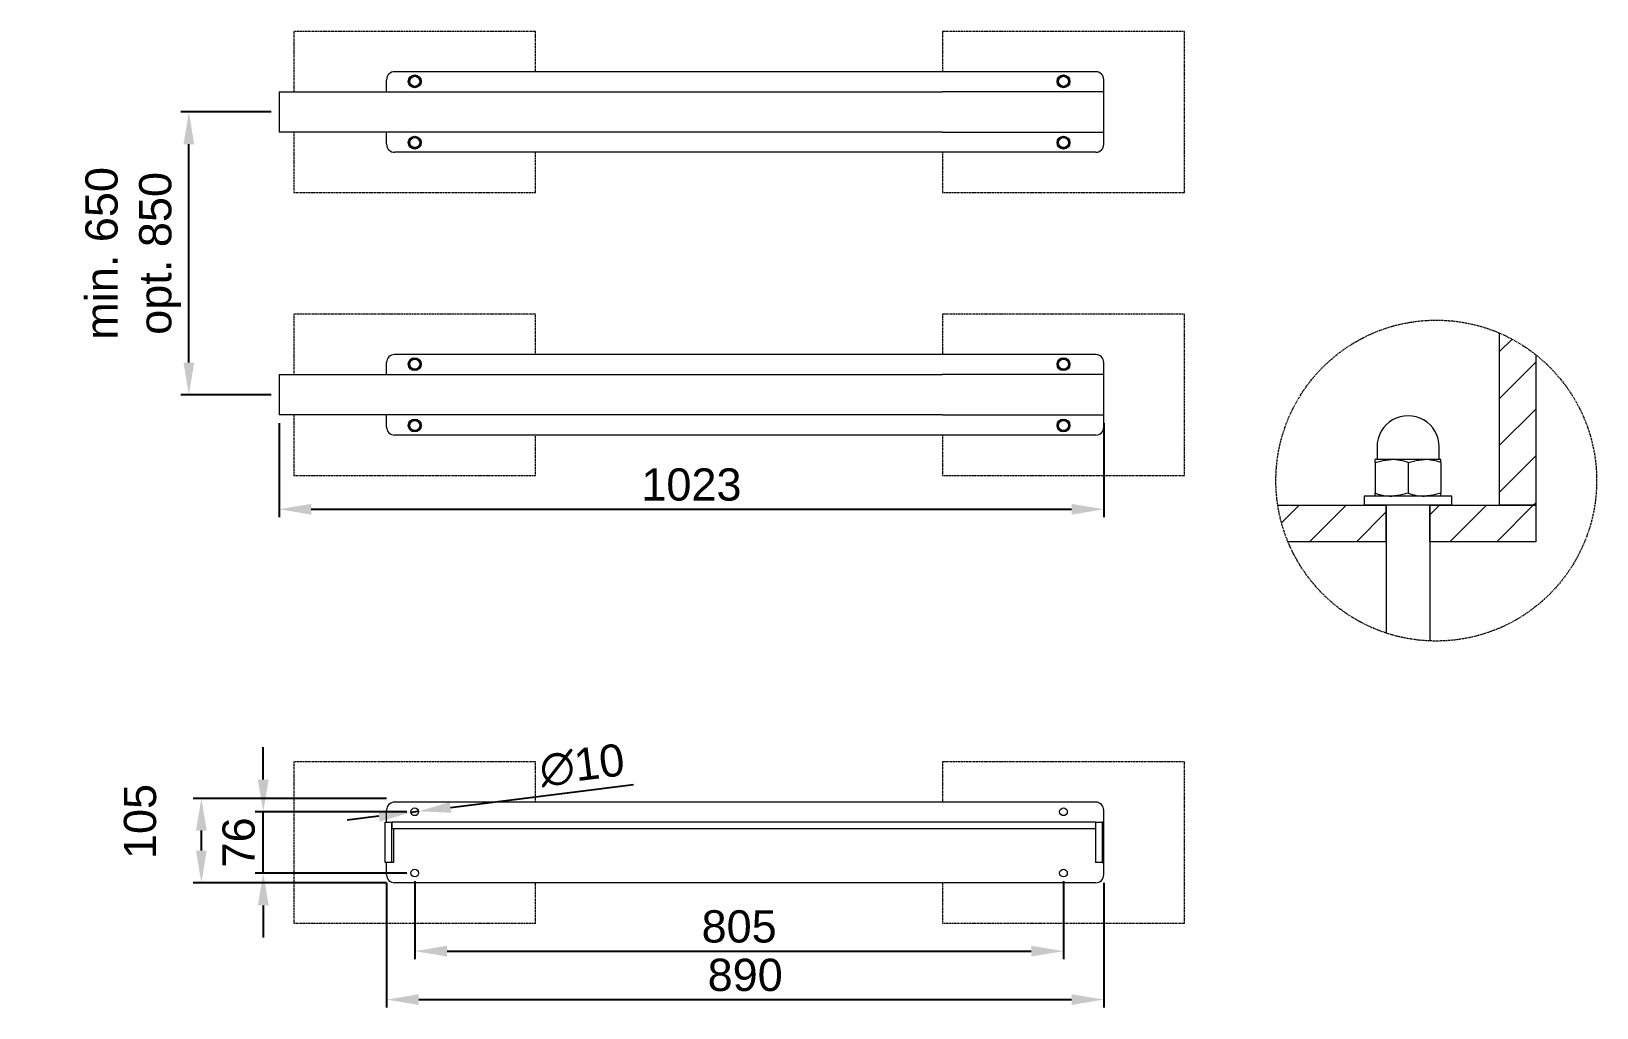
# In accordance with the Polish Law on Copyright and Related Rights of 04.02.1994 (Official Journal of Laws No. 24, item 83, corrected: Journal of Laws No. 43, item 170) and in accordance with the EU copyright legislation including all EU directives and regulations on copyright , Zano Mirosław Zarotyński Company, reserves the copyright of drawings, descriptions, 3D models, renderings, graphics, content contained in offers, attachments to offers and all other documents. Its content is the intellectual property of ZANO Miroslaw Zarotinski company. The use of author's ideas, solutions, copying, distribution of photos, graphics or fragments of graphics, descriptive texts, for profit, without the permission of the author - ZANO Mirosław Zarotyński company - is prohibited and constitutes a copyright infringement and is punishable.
# Model space of a CAD drawing. Header units: millimetres. Extents: x -676 to 3203, y 230 to 2977.
# Drawn here: x -227 to 1716, y 230 to 1441 of the extents above; entities that cross this region are included whole.
import ezdxf

# ---------------------------------------------------------------- set-up
doc = ezdxf.new("R2010")
doc.units = ezdxf.units.MM
doc.linetypes.add('HIDDEN', pattern=[1.905, 1.27, -0.635])
for name, color, linetype, lineweight in [('ZANO_R', 7, 'Continuous', 0), ('ZANO_R_przerywana', 7, 'HIDDEN', 0), ('ZANO_W', 1, 'Continuous', 0)]:
    doc.layers.add(name, color=color, linetype=linetype, lineweight=lineweight)
doc.styles.add('Arial', font='arial.ttf')
doc.styles.get("Standard").update_dxf_attribs({"font": 'ARIALUNI.TTF'})
doc.dimstyles.new('pl i ang', dxfattribs={"dimtxt": 50, "dimasz": 50, "dimexe": 1.25, "dimexo": 0.625, "dimgap": 10, "dimtad": 1, "dimtoh": 1, "dimtxsty": 'Standard', "dimcen": 2.5, "dimclrd": 1, "dimclre": 1, "dimclrt": 1, "dimadec": 0, "dimazin": 0, "dimtfac": 1, "dimtmove": 0, "dimatfit": 3, "dimfxl": 1, "dimarcsym": 1})

# ---------------------------------------------------------------- blocks, each defined once
blk = doc.blocks.new('*D503')
at = {"layer": 'ZANO_W', "color": 1, "lineweight": -2}
for p, q in [((80.8, 955.2), (80.8, 838.3)), ((1104.2, 955.2), (1104.2, 838.3)), ((120.8, 848.3), (1064.2, 848.3))]:
    blk.add_line(p, q, dxfattribs=at)
at = {"layer": 'ZANO_W', "color": 1}
for points in [[(120.8, 854.9), (120.8, 841.6), (80.8, 848.3)], [(1064.2, 841.6), (1064.2, 854.9), (1104.2, 848.3)]]:
    blk.add_solid(points, dxfattribs=at)
at = {"layer": 'ZANO_W', "color": 1, "insert": (592.5, 878.7), "char_height": 40, "attachment_point": 5, "style": 'Arial'}
blk.add_mtext('1023', dxfattribs=at)
blk = doc.blocks.new('*D505')
at = {"layer": 'ZANO_W', "color": 1, "lineweight": -2}
for p, q in [((70.8, 1341), (-41.1, 1341)), ((-31.1, 1030.2), (-31.1, 1301)), ((70.8, 990.2), (-41.1, 990.2))]:
    blk.add_line(p, q, dxfattribs=at)
at = {"layer": 'ZANO_W', "color": 1}
for points in [[(-24.5, 1301), (-37.8, 1301), (-31.1, 1341)], [(-37.8, 1030.2), (-24.5, 1030.2), (-31.1, 990.2)]]:
    blk.add_solid(points, dxfattribs=at)
at = {"layer": 'ZANO_W', "color": 1, "insert": (-100.2, 1165.6), "char_height": 40, "attachment_point": 5, "rotation": 90, "style": 'Arial'}
blk.add_mtext('min. 650\\Popt. 850', dxfattribs=at)
blk = doc.blocks.new('*D506')
at = {"layer": 'ZANO_W', "color": 1, "lineweight": -2}
for p, q in [((61.2, 513), (61.2, 553)), ((239.2, 473), (51.2, 473)), ((61.2, 397), (61.2, 473)), ((239.2, 397), (51.2, 397)), ((61.2, 357), (61.2, 317))]:
    blk.add_line(p, q, dxfattribs=at)
at = {"layer": 'ZANO_W', "color": 1}
for points in [[(54.5, 513), (67.9, 513), (61.2, 473)], [(67.9, 357), (54.5, 357), (61.2, 397)]]:
    blk.add_solid(points, dxfattribs=at)
at = {"layer": 'ZANO_W', "color": 1, "insert": (30.8, 435), "char_height": 40, "attachment_point": 5, "rotation": 90, "style": 'Arial'}
blk.add_mtext('76', dxfattribs=at)
blk = doc.blocks.new('*D507')
at = {"layer": 'ZANO_W', "color": 1, "lineweight": -2}
for p, q in [((249.2, 387), (249.2, 290.2)), ((1054.2, 387), (1054.2, 290.2)), ((289.2, 300.2), (1014.2, 300.2))]:
    blk.add_line(p, q, dxfattribs=at)
at = {"layer": 'ZANO_W', "color": 1}
for points in [[(289.2, 306.9), (289.2, 293.5), (249.2, 300.2)], [(1014.2, 293.5), (1014.2, 306.9), (1054.2, 300.2)]]:
    blk.add_solid(points, dxfattribs=at)
at = {"layer": 'ZANO_W', "color": 1, "insert": (651.7, 330.6), "char_height": 40, "attachment_point": 5, "style": 'Arial'}
blk.add_mtext('805', dxfattribs=at)
blk = doc.blocks.new('*D508')
at = {"layer": 'ZANO_W', "color": 1, "lineweight": -2}
for p, q in [((214.2, 385), (214.2, 230.1)), ((1104.2, 385), (1104.2, 230.1)), ((254.2, 240.1), (1064.2, 240.1))]:
    blk.add_line(p, q, dxfattribs=at)
at = {"layer": 'ZANO_W', "color": 1}
for points in [[(254.2, 246.7), (254.2, 233.4), (214.2, 240.1)], [(1064.2, 233.4), (1064.2, 246.7), (1104.2, 240.1)]]:
    blk.add_solid(points, dxfattribs=at)
at = {"layer": 'ZANO_W', "color": 1, "insert": (659.2, 270.5), "char_height": 40, "attachment_point": 5, "style": 'Arial'}
blk.add_mtext('890', dxfattribs=at)
blk = doc.blocks.new('*D509')
at = {"layer": 'ZANO_W', "color": 1, "lineweight": -2}
for p, q in [((214.2, 489.7), (-25.6, 489.7)), ((-15.6, 425), (-15.6, 449.7)), ((214.2, 385), (-25.6, 385))]:
    blk.add_line(p, q, dxfattribs=at)
at = {"layer": 'ZANO_W', "color": 1}
for points in [[(-9, 449.7), (-22.3, 449.7), (-15.6, 489.7)], [(-22.3, 425), (-9, 425), (-15.6, 385)]]:
    blk.add_solid(points, dxfattribs=at)
at = {"layer": 'ZANO_W', "color": 1, "insert": (-91.5, 461), "char_height": 40, "attachment_point": 5, "rotation": 90, "style": 'Arial'}
blk.add_mtext('105', dxfattribs=at)
blk = doc.blocks.new('*D511')
at = {"layer": 'ZANO_W', "color": 1, "lineweight": -2}
for p, q in [((293.6, 478.5), (520.5, 506.8)), ((204.7, 467.5), (165.1, 462.5)), ((244.4, 472.4), (253.9, 473.6))]:
    blk.add_line(p, q, dxfattribs=at)
at = {"layer": 'ZANO_W', "color": 1}
for points in [[(205.6, 460.9), (203.9, 474.1), (244.4, 472.4)], [(292.7, 485.1), (294.4, 471.9), (253.9, 473.6)]]:
    blk.add_solid(points, dxfattribs=at)
at = {"layer": 'ZANO_W', "color": 1, "insert": (456.8, 530.6), "char_height": 40, "attachment_point": 5, "rotation": 7.092, "style": 'Arial'}
blk.add_mtext('∅10', dxfattribs=at)

msp = doc.modelspace()

# ---------------------------------------------------------------- linework, layer by layer
at = {"layer": 'ZANO_R'}
for p, q in [((214.2, 1366), (214.2, 1381)), ((1094.2, 1391), (224.2, 1391)), ((245.4, 1385.5), (243.5, 1382.3)), ((245.4, 1385.5), (249.2, 1385.5)), ((249.2, 1385.5), (252.9, 1385.5)), ((256.7, 1379), (254.8, 1382.3)), ((1050.4, 1385.5), (1048.5, 1382.3)), ((1050.4, 1385.5), (1054.2, 1385.5)), ((1054.2, 1385.5), (1057.9, 1385.5)), ((1061.7, 1379), (1059.8, 1382.3)), ((1104.2, 1301), (1104.2, 1381)), ((80.8, 1366), (80.8, 1316)), ((80.8, 1366), (98.2, 1366)), ((98.2, 1366), (874.4, 1366)), ((241.6, 1379), (243.5, 1375.8)), ((245.4, 1372.5), (249.2, 1372.5)), ((249.2, 1372.5), (252.9, 1372.5)), ((252.9, 1372.5), (254.8, 1375.8)), ((874.4, 1366), (904, 1366)), ((1104.2, 1366), (904, 1366)), ((1046.6, 1379), (1048.5, 1375.8)), ((1050.4, 1372.5), (1054.2, 1372.5)), ((1054.2, 1372.5), (1057.9, 1372.5)), ((1057.9, 1372.5), (1059.8, 1375.8)), ((1104.2, 1316), (1104.2, 1366)), ((98.2, 1316), (80.8, 1316)), ((874.4, 1316), (98.2, 1316)), ((214.2, 1301), (214.2, 1316)), ((241.6, 1303), (243.5, 1299.8)), ((245.4, 1309.5), (243.5, 1306.3)), ((245.4, 1309.5), (249.2, 1309.5)), ((249.2, 1309.5), (252.9, 1309.5)), ((256.7, 1303), (254.8, 1306.3)), ((904, 1316), (874.4, 1316)), ((904, 1316), (1104.2, 1316)), ((1046.6, 1303), (1048.5, 1299.8)), ((1050.4, 1309.5), (1048.5, 1306.3)), ((1050.4, 1309.5), (1054.2, 1309.5)), ((1054.2, 1309.5), (1057.9, 1309.5)), ((1061.7, 1303), (1059.8, 1306.3)), ((1094.2, 1291), (224.2, 1291)), ((245.4, 1296.5), (249.2, 1296.5)), ((249.2, 1296.5), (252.9, 1296.5)), ((252.9, 1296.5), (254.8, 1299.8)), ((1050.4, 1296.5), (1054.2, 1296.5)), ((1054.2, 1296.5), (1057.9, 1296.5)), ((1057.9, 1296.5), (1059.8, 1299.8)), ((1595, 1066.8), (1595, 853.2)), ((1595, 1043.5), (1610.8, 1059.2)), ((214.2, 1015.2), (214.2, 1030.2)), ((1094.2, 1040.2), (224.2, 1040.2)), ((245.4, 1034.7), (243.5, 1031.5)), ((245.4, 1034.7), (249.2, 1034.7)), ((249.2, 1034.7), (252.9, 1034.7)), ((256.7, 1028.2), (254.8, 1031.5)), ((1050.4, 1034.7), (1048.5, 1031.5)), ((1050.4, 1034.7), (1054.2, 1034.7)), ((1054.2, 1034.7), (1057.9, 1034.7)), ((1061.7, 1028.2), (1059.8, 1031.5)), ((1104.2, 950.2), (1104.2, 1030.2)), ((1595, 985.4), (1640.3, 1030.7)), ((1640.3, 1039.9), (1640.3, 853.2)), ((80.8, 1015.2), (80.8, 965.2)), ((80.8, 1015.2), (98.2, 1015.2)), ((98.2, 1015.2), (874.4, 1015.2)), ((241.6, 1028.2), (243.5, 1025)), ((245.4, 1021.7), (249.2, 1021.7)), ((249.2, 1021.7), (252.9, 1021.7)), ((252.9, 1021.7), (254.8, 1025)), ((874.4, 1015.2), (904, 1015.2)), ((1104.2, 1015.2), (904, 1015.2)), ((1046.6, 1028.2), (1048.5, 1025)), ((1050.4, 1021.7), (1054.2, 1021.7)), ((1054.2, 1021.7), (1057.9, 1021.7)), ((1057.9, 1021.7), (1059.8, 1025)), ((1104.2, 965.2), (1104.2, 1015.2)), ((1595, 927.3), (1640.3, 972.6)), ((98.2, 965.2), (80.8, 965.2)), ((874.4, 965.2), (98.2, 965.2)), ((214.2, 950.2), (214.2, 965.2)), ((241.6, 952.2), (243.5, 949)), ((245.4, 958.7), (243.5, 955.5)), ((245.4, 958.7), (249.2, 958.7)), ((249.2, 958.7), (252.9, 958.7)), ((256.7, 952.2), (254.8, 955.5)), ((904, 965.2), (874.4, 965.2)), ((904, 965.2), (1104.2, 965.2)), ((1046.6, 952.2), (1048.5, 949)), ((1050.4, 958.7), (1048.5, 955.5)), ((1050.4, 958.7), (1054.2, 958.7)), ((1054.2, 958.7), (1057.9, 958.7)), ((1061.7, 952.2), (1059.8, 955.5)), ((1094.2, 940.2), (224.2, 940.2)), ((245.4, 945.7), (249.2, 945.7)), ((249.2, 945.7), (252.9, 945.7)), ((252.9, 945.7), (254.8, 949)), ((1050.4, 945.7), (1054.2, 945.7)), ((1054.2, 945.7), (1057.9, 945.7)), ((1057.9, 945.7), (1059.8, 949)), ((1443.3, 925.7), (1443.3, 911)), ((1520.3, 911), (1520.3, 925.7)), ((1595, 869.2), (1640.3, 914.5)), ((1441.1, 906.2), (1441.1, 909.9)), ((1461.4, 909.9), (1441.1, 909.9)), ((1441.1, 906.2), (1451, 908.9)), ((1441.1, 906.2), (1441.1, 868.2)), ((1451, 908.9), (1461.4, 909.9)), ((1502.2, 909.9), (1461.4, 909.9)), ((1481.8, 906.2), (1491.8, 908.9)), ((1481.8, 906.2), (1481.8, 868.2)), ((1491.8, 908.9), (1502.2, 909.9)), ((1522.6, 909.9), (1502.2, 909.9)), ((1522.6, 906.2), (1522.6, 909.9)), ((1522.6, 906.2), (1522.6, 868.2)), ((1427.5, 864.6), (1427.5, 853.2)), ((1536.2, 864.6), (1427.5, 864.6)), ((1441.1, 864.6), (1441.1, 868.2)), ((1471.8, 865.6), (1461.4, 864.6)), ((1481.8, 868.2), (1471.8, 865.6)), ((1512.6, 865.6), (1502.2, 864.6)), ((1522.6, 868.2), (1512.6, 865.6)), ((1522.6, 864.6), (1522.6, 868.2)), ((1536.2, 853.2), (1536.2, 864.6)), ((1637.2, 853.2), (1640.3, 856.4)), ((1320.1, 853.3), (1454.6, 853.2)), ((1324.8, 831.3), (1346.8, 853.3)), ((1359.5, 807.9), (1404.8, 853.3)), ((1417.6, 807.9), (1454.6, 845)), ((1536.2, 853.2), (1427.5, 853.2)), ((1454.6, 807.9), (1454.6, 853.2)), ((1454.6, 853.2), (1454.6, 694.7)), ((1509, 807.9), (1509, 853.2)), ((1509, 853.2), (1640.3, 853.2)), ((1509, 853.2), (1509, 684.9)), ((1509, 841.2), (1521, 853.2)), ((1533.8, 807.9), (1579.1, 853.2)), ((1591.9, 807.9), (1637.2, 853.2)), ((1640.3, 853.2), (1595, 853.2)), ((1454.6, 807.9), (1331.9, 807.9)), ((1640.3, 807.9), (1509, 807.9)), ((214.2, 460), (214.2, 475)), ((1094.2, 485), (224.2, 485)), ((1104.2, 395), (1104.2, 475)), ((212.6, 410), (212.6, 460)), ((212.6, 460), (220.9, 460)), ((220.9, 460), (220.9, 452)), ((1094.1, 460), (220.9, 460)), ((220.9, 410), (220.9, 460)), ((1094.1, 452), (220.9, 452)), ((222.6, 452), (222.6, 410)), ((1094.1, 460), (1094.1, 452)), ((1094.1, 460), (1094.1, 410)), ((1094.1, 460), (1102.4, 460)), ((1102.4, 460), (1102.4, 410)), ((1104.2, 460), (1102.4, 460)), ((1104.2, 410), (1104.2, 460)), ((220.9, 410), (212.6, 410)), ((214.2, 395), (214.2, 410)), ((222.6, 410), (220.9, 410)), ((1102.4, 410), (1094.1, 410)), ((1102.4, 410), (1104.2, 410)), ((1094.2, 385), (224.2, 385))]:
    msp.add_line(p, q, dxfattribs=at)
at = {"layer": 'ZANO_R', "flags": 128}
for points in [[(243.5, 1382.3), (243.4, 1382.1), (241.6, 1379)], [(254.8, 1382.3), (254.6, 1382.5), (252.9, 1385.5)], [(1048.5, 1382.3), (1048.4, 1382.1), (1046.6, 1379)], [(1059.8, 1382.3), (1059.6, 1382.5), (1057.9, 1385.5)], [(243.5, 1375.8), (243.7, 1375.6), (245.4, 1372.5)], [(254.8, 1375.8), (254.9, 1376), (256.7, 1379)], [(1048.5, 1375.8), (1048.7, 1375.6), (1050.4, 1372.5)], [(1059.8, 1375.8), (1059.9, 1376), (1061.7, 1379)], [(243.5, 1306.3), (243.4, 1306.1), (241.6, 1303)], [(254.8, 1306.3), (254.6, 1306.5), (252.9, 1309.5)], [(254.8, 1299.8), (254.9, 1300), (256.7, 1303)], [(1048.5, 1306.3), (1048.4, 1306.1), (1046.6, 1303)], [(1059.8, 1306.3), (1059.6, 1306.5), (1057.9, 1309.5)], [(1059.8, 1299.8), (1059.9, 1300), (1061.7, 1303)], [(243.5, 1299.8), (243.7, 1299.6), (245.4, 1296.5)], [(1048.5, 1299.8), (1048.7, 1299.6), (1050.4, 1296.5)], [(243.5, 1031.5), (243.4, 1031.2), (241.6, 1028.2)], [(254.8, 1031.5), (254.6, 1031.7), (252.9, 1034.7)], [(1048.5, 1031.5), (1048.4, 1031.2), (1046.6, 1028.2)], [(1059.8, 1031.5), (1059.6, 1031.7), (1057.9, 1034.7)], [(243.5, 1025), (243.7, 1024.7), (245.4, 1021.7)], [(254.8, 1025), (254.9, 1025.2), (256.7, 1028.2)], [(1048.5, 1025), (1048.7, 1024.7), (1050.4, 1021.7)], [(1059.8, 1025), (1059.9, 1025.2), (1061.7, 1028.2)], [(243.5, 955.5), (243.4, 955.2), (241.6, 952.2)], [(254.8, 955.5), (254.6, 955.7), (252.9, 958.7)], [(254.8, 949), (254.9, 949.2), (256.7, 952.2)], [(1048.5, 955.5), (1048.4, 955.2), (1046.6, 952.2)], [(1059.8, 955.5), (1059.6, 955.7), (1057.9, 958.7)], [(1059.8, 949), (1059.9, 949.2), (1061.7, 952.2)], [(243.5, 949), (243.7, 948.7), (245.4, 945.7)], [(1048.5, 949), (1048.7, 948.7), (1050.4, 945.7)]]:
    msp.add_lwpolyline(points, dxfattribs=at)
at = {"layer": 'ZANO_R'}
msp.add_lwpolyline([(1640.3, 853.2), (1640.3, 807.9)], dxfattribs=at)
for centre, radius in [((249.2, 1379), 8), ((249.2, 1379), 6.25), ((1054.2, 1379), 8), ((1054.2, 1379), 6.25), ((249.2, 1303), 8), ((249.2, 1303), 6.25), ((1054.2, 1303), 8), ((1054.2, 1303), 6.25), ((249.2, 1028.2), 8), ((249.2, 1028.2), 6.25), ((1054.2, 1028.2), 8), ((1054.2, 1028.2), 6.25), ((249.2, 952.2), 8), ((249.2, 952.2), 6.25), ((1054.2, 952.2), 8), ((1054.2, 952.2), 6.25), ((249.2, 473), 4.75), ((1054.2, 473), 4.75), ((249.2, 397), 4.75), ((1054.2, 397), 4.75)]:
    msp.add_circle(centre, radius, dxfattribs=at)
for centre, radius, start, end in [((224.2, 1381), 10, 90, 180), ((249.2, 1379), 6.5, 150, 210), ((249.2, 1379), 6.5, 90, 150), ((249.2, 1379), 6.5, 30, 90), ((249.2, 1379), 6.5, 330, 30), ((1054.2, 1379), 6.5, 150, 210), ((1054.2, 1379), 6.5, 90, 150), ((1054.2, 1379), 6.5, 30, 90), ((1054.2, 1379), 6.5, 330, 30), ((1094.2, 1381), 10, 0, 90), ((249.2, 1379), 6.5, 210, 270), ((249.2, 1379), 6.5, 270, 330), ((1054.2, 1379), 6.5, 210, 270), ((1054.2, 1379), 6.5, 270, 330), ((249.2, 1303), 6.5, 150, 210), ((249.2, 1303), 6.5, 90, 150), ((249.2, 1303), 6.5, 30, 90), ((249.2, 1303), 6.5, 330, 30), ((1054.2, 1303), 6.5, 150, 210), ((1054.2, 1303), 6.5, 90, 150), ((1054.2, 1303), 6.5, 30, 90), ((1054.2, 1303), 6.5, 330, 30), ((224.2, 1301), 10, 180, 270), ((249.2, 1303), 6.5, 210, 270), ((249.2, 1303), 6.5, 270, 330), ((1054.2, 1303), 6.5, 210, 270), ((1054.2, 1303), 6.5, 270, 330), ((1094.2, 1301), 10, 270, 0), ((224.2, 1030.2), 10, 90, 180), ((249.2, 1028.2), 6.5, 150, 210), ((249.2, 1028.2), 6.5, 90, 150), ((249.2, 1028.2), 6.5, 30, 90), ((249.2, 1028.2), 6.5, 330, 30), ((1054.2, 1028.2), 6.5, 150, 210), ((1054.2, 1028.2), 6.5, 90, 150), ((1054.2, 1028.2), 6.5, 30, 90), ((1054.2, 1028.2), 6.5, 330, 30), ((1094.2, 1030.2), 10, 0, 90), ((249.2, 1028.2), 6.5, 210, 270), ((249.2, 1028.2), 6.5, 270, 330), ((1054.2, 1028.2), 6.5, 210, 270), ((1054.2, 1028.2), 6.5, 270, 330), ((249.2, 952.2), 6.5, 150, 210), ((249.2, 952.2), 6.5, 90, 150), ((249.2, 952.2), 6.5, 30, 90), ((249.2, 952.2), 6.5, 330, 30), ((1054.2, 952.2), 6.5, 150, 210), ((1054.2, 952.2), 6.5, 90, 150), ((1054.2, 952.2), 6.5, 30, 90), ((1054.2, 952.2), 6.5, 330, 30), ((1481.8, 925.7), 38.5, 359.9997, 180.0003), ((224.2, 950.2), 10, 180, 270), ((249.2, 952.2), 6.5, 210, 270), ((249.2, 952.2), 6.5, 270, 330), ((1054.2, 952.2), 6.5, 210, 270), ((1054.2, 952.2), 6.5, 270, 330), ((1094.2, 950.2), 10, 270, 0), ((1442.2, 911), 1.13, 270.0029, 359.9902), ((1460.9, 848.1), 61.8, 70.227, 89.5168), ((1501.7, 848.1), 61.8, 70.227, 89.5168), ((1521.4, 911), 1.13, 180.0098, 269.9971), ((1462, 926.3), 61.8, 250.2279, 269.5163), ((1502.7, 926.3), 61.8, 250.2279, 269.5163), ((224.2, 475), 10, 90, 180), ((1094.2, 475), 10, 0, 90), ((224.2, 395), 10, 180, 270), ((1094.2, 395), 10, 270, 0)]:
    msp.add_arc(centre, radius, start, end, dxfattribs=at)
at = {"layer": 'ZANO_R_przerywana'}
for p, q in [((399.2, 1441), (99.2, 1441)), ((99.2, 1441), (99.2, 1366)), ((399.2, 1391), (399.2, 1441)), ((904.2, 1441), (904.2, 1391)), ((1204.2, 1441), (904.2, 1441)), ((1204.2, 1241), (1204.2, 1441)), ((99.2, 1316), (99.2, 1241)), ((399.2, 1241), (399.2, 1291)), ((904.2, 1291), (904.2, 1241)), ((99.2, 1241), (399.2, 1241)), ((904.2, 1241), (1204.2, 1241)), ((399.2, 1090.2), (99.2, 1090.2)), ((99.2, 1090.2), (99.2, 1015.2)), ((399.2, 1040.2), (399.2, 1090.2)), ((904.2, 1090.2), (904.2, 1040.2)), ((1204.2, 1090.2), (904.2, 1090.2)), ((1204.2, 890.2), (1204.2, 1090.2)), ((99.2, 965.2), (99.2, 890.2)), ((399.2, 890.2), (399.2, 940.2)), ((904.2, 940.2), (904.2, 890.2)), ((99.2, 890.2), (399.2, 890.2)), ((904.2, 890.2), (1204.2, 890.2)), ((399.2, 535), (99.2, 535)), ((99.2, 535), (99.2, 335)), ((399.2, 485), (399.2, 535)), ((904.2, 535), (904.2, 485)), ((1204.2, 535), (904.2, 535)), ((1204.2, 335), (1204.2, 535)), ((399.2, 335), (399.2, 385)), ((904.2, 385), (904.2, 335)), ((99.2, 335), (399.2, 335)), ((904.2, 335), (1204.2, 335))]:
    msp.add_line(p, q, dxfattribs=at)
at = {"layer": 'ZANO_R_przerywana', "color": 1}
msp.add_circle((1516.8, 883.8), 199, dxfattribs=at)

# ---------------------------------------------------------------- dimensions: what is measured, and where the dimension line sits
at = {"layer": 'ZANO_W'}
dim = msp.add_linear_dim(base=(-31.1, 1341), p1=(80.8, 990.2), p2=(80.8, 1341), angle=90, text='min. 650\\Popt. 850', dimstyle='pl i ang', override={"dimtxt": 40, "dimasz": 40, "dimexe": 10, "dimexo": 10, "dimtoh": 0, "dimdec": 0, "dimtxsty": 'Arial', "dimtdec": 0, "dimtmove": 1}, dxfattribs=at)
dim.commit()
dim.dimension.update_dxf_attribs({"geometry": '*D505', "text_midpoint": (-100.2, 1165.6)})
for base, p1, p2, picture, middle in [((1104.2, 848.3), (80.8, 965.2), (1104.2, 965.2), '*D503', (592.5, 878.7)), ((1104.2, 240.1), (214.2, 395), (1104.2, 395), '*D508', (659.2, 270.5)), ((1054.2, 300.2), (249.2, 397), (1054.2, 397), '*D507', (651.7, 330.6))]:
    dim = msp.add_linear_dim(base=base, p1=p1, p2=p2, dimstyle='pl i ang', override={"dimtxt": 40, "dimasz": 40, "dimexe": 10, "dimexo": 10, "dimtoh": 0, "dimdec": 0, "dimtxsty": 'Arial', "dimtdec": 0, "dimtmove": 1}, dxfattribs=at)
    dim.commit()
    dim.dimension.update_dxf_attribs({"geometry": picture, "text_midpoint": middle})
dim = msp.add_diameter_dim_2p(p1=(244.4, 472.4), p2=(253.9, 473.6), dimstyle='pl i ang', override={"dimtxt": 40, "dimasz": 40, "dimexe": 10, "dimexo": 10, "dimtoh": 0, "dimdec": 0, "dimtxsty": 'Arial', "dimtdec": 0, "dimtmove": 1}, dxfattribs=at)
dim.commit()
dim.dimension.update_dxf_attribs({"geometry": '*D511', "text_midpoint": (460.7, 499.3), "dimtype": 163})
dim = msp.add_linear_dim(base=(61.2, 473), p1=(249.2, 397), p2=(249.2, 473), angle=90, dimstyle='pl i ang', override={"dimtxt": 40, "dimasz": 40, "dimexe": 10, "dimexo": 10, "dimtoh": 0, "dimdec": 0, "dimtxsty": 'Arial', "dimtdec": 0, "dimtmove": 1}, dxfattribs=at)
dim.commit()
dim.dimension.update_dxf_attribs({"geometry": '*D506', "text_midpoint": (61.2, 435), "dimtype": 160})
dim = msp.add_linear_dim(base=(-15.6, 489.7), p1=(224.2, 385), p2=(224.2, 489.7), angle=90, dimstyle='pl i ang', override={"dimtxt": 40, "dimasz": 40, "dimexe": 10, "dimexo": 10, "dimtoh": 0, "dimdec": 0, "dimtxsty": 'Arial', "dimtdec": 0, "dimtmove": 1}, dxfattribs=at)
dim.commit()
dim.dimension.update_dxf_attribs({"geometry": '*D509', "text_midpoint": (-91.5, 461)})

doc.saveas('drawing.dxf')
